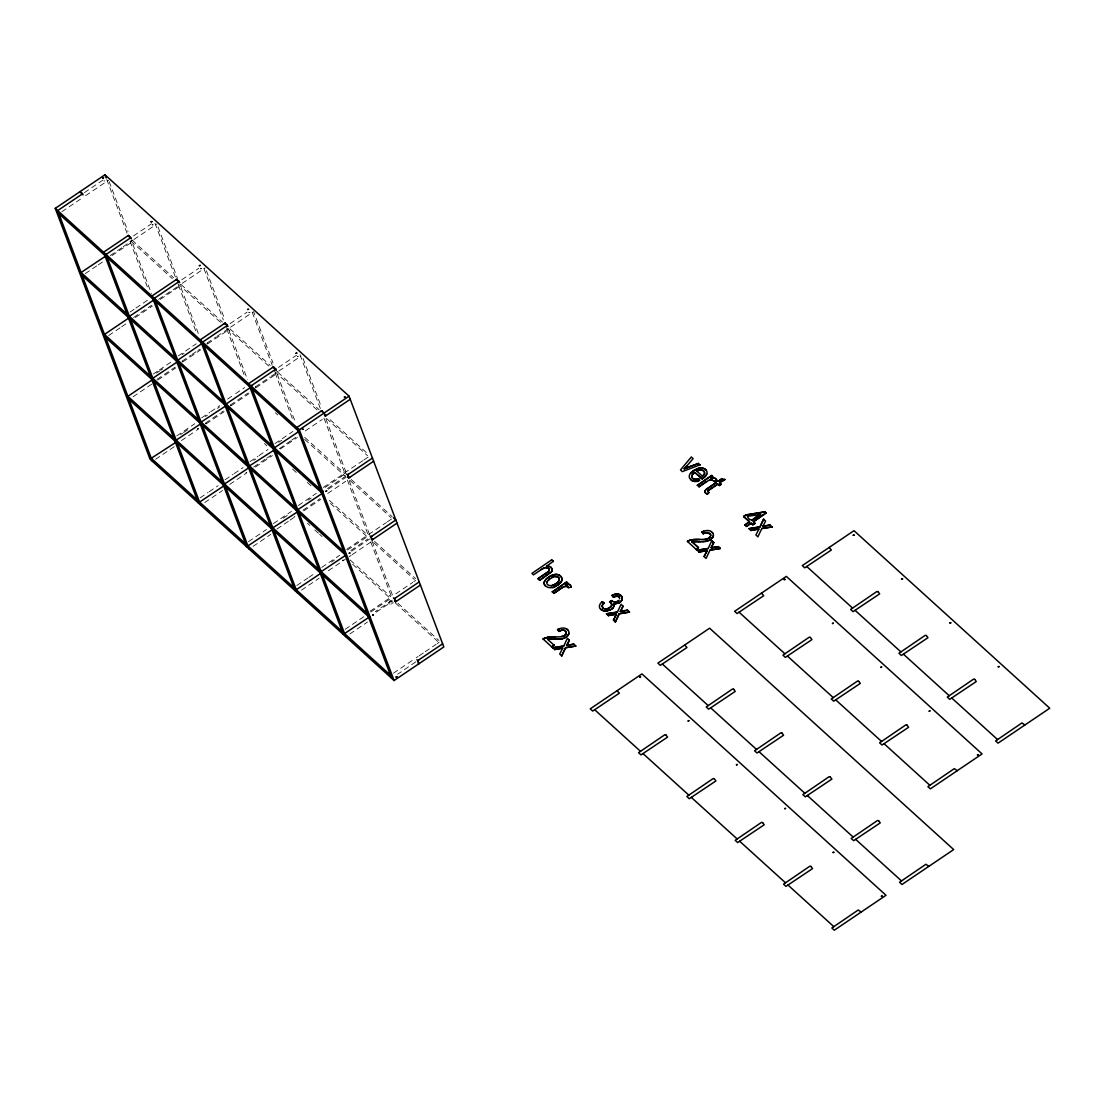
<?xml version="1.0" encoding="UTF-8"?>
<svg xmlns="http://www.w3.org/2000/svg" width="1105" height="1105" viewBox="0 0 1105 1105"><rect width="100%" height="100%" fill="white"/><g stroke="black" fill="none" stroke-linecap="round" stroke-linejoin="round"><path stroke-width="0.75" stroke-dasharray="5 3.75" d="M104.878 180.985L103.981 180.958M246.774 472.443L245.945 472.374M389.623 600.982C399.596 602.377 384.084 608.192 390.562 600.733M158.54 299.358L180.75 284.538M390.811 604.048L391.75 603.869M276.775 371.529L277.908 371.681M323.282 487.416L345.271 472.65M392.247 600.195L375.258 611.673M415.756 661.895L397.648 674.257M197.519 428.685L198.458 428.574L197.56 428.947M182.518 361.846L182.408 361.211M368.531 534.558L386.391 522.499M205.875 423.809L205.875 423.174M207.381 343.862L207.243 343.103M132.862 240.31L131.73 240.407M342.536 560.111L343.434 560.069L342.619 560.497M230.696 405.866L230.738 405.038M255.587 387.827L255.573 386.943M276.954 529.033L289.054 520.828M228.528 328.738L222.865 332.384M294.897 516.601L294.234 516.629M84.408 192.615L103.152 179.949M61.88 211.704L82.889 197.519M85.596 195.682L108.608 180.143M133.484 235.945L151.482 223.776M110.21 255.531L122.213 247.423M123.208 246.746L131.965 240.393M133.926 239.509L156.924 223.97M85.278 273.612L97.281 265.504M98.276 264.827L103.276 261.457M111.992 255.573L131.992 242.064L151.426 293.488M129.976 312.093L134.976 308.709M135.97 308.033L147.973 299.925M181.8 279.772L198.803 268.294M182.256 283.336L205.254 267.811M133.608 317.439L151.606 305.284M160.322 299.4L180.322 285.891L199.204 335.851M108.677 335.533L120.68 327.425M121.674 326.749L126.674 323.364M135.39 317.48L152.393 306.002M178.292 355.921L196.303 343.766M153.36 374.001L158.374 370.631M159.369 369.954L171.372 361.846M182.09 354.608L184.093 353.255M156.509 373.117L159.617 371.031M160.653 370.327L162.725 368.932M230.13 323.599L247.133 312.121M206.856 343.185L215.862 337.108M216.856 336.431L221.856 333.061M230.572 327.177L253.584 311.638L273.018 363.062M181.924 361.28L190.93 355.188M191.925 354.525L196.925 351.141M197.933 350.465L199.936 349.111M207.643 343.904L228.652 329.718L247.534 379.678M156.993 379.36L175.004 367.205M182.712 361.984L200.723 349.829M133.07 396.764L152.076 383.932M157.78 380.065L175.792 367.91M227.63 399.071L234.619 394.347M235.627 393.67L244.633 387.593M201.69 417.828L209.688 412.427M210.696 411.751L219.702 405.673M176.759 435.923L194.77 423.754M205.475 416.516L207.478 415.162M217.478 408.408L219.481 407.068M278.46 367.426L296.458 355.271M180.543 434.596L182.546 433.257M183.554 432.58L189.549 428.519M255.186 387.026L270.186 376.888M271.195 376.211L276.858 372.565L276.319 371.598M278.902 371.004L300.905 356.142M230.254 405.107L248.252 392.952M255.973 387.731L276.982 373.545L294.745 420.577M205.323 423.187L220.323 413.049M221.332 412.386L223.321 411.032M231.042 405.811L249.039 393.656M181.4 440.591L195.392 431.143M196.4 430.467L198.389 429.113M206.11 423.906L224.108 411.737M155.57 459.279L174.217 446.682M274.952 443.575L292.949 431.42M250.02 461.669L258.018 456.255M259.026 455.591L268.018 449.5M278.736 442.262L281.734 440.246M225.089 479.75L233.086 474.349M234.094 473.672L243.086 467.595M253.805 460.357L255.808 459.003M200.157 497.83L208.154 492.429M209.163 491.753L218.155 485.675M290.587 440.826L279.095 448.892M291.582 440.149L296.582 436.779M305.298 430.895L322.301 419.403M253.653 467.014L265.656 458.907M266.65 458.244L271.65 454.859M280.366 448.975L297.369 437.483M229.716 484.432L246.719 472.94M255.435 467.056L272.438 455.578M204.784 502.513L222.547 490.523M362.993 460.578L345.506 472.208L345.312 473.354M364.001 459.915L369.995 455.854M298.35 505.496L316.348 493.341M325.063 487.443L345.064 473.935L323.972 418.104M273.418 523.577L291.416 511.422M308.129 500.123L311.14 498.106M248.487 541.657L266.485 529.502M283.198 518.217L288.198 514.833M327.467 488.521L345.464 476.365L344.277 473.23M328.254 489.239L346.252 477.07M302.977 510.179L319.98 498.687M327.702 493.479L345.699 481.324M290.049 520.151L295.049 516.767M303.764 510.883L320.768 499.405M253.114 546.34L270.863 534.35M346.666 549.323L367.675 535.138M387.399 521.822L392.399 518.438M321.735 567.404L339.746 555.249M347.453 550.041L367.468 536.533M296.803 585.498L307.812 578.067M308.806 577.39L314.815 573.329M331.528 562.044L334.525 560.014M350.851 550.428L367.855 538.95M351.639 551.146L369.65 538.991M328.378 570.733L345.382 559.254M349.097 556.74L351.086 555.387M352.094 554.71L372.095 541.201L414.375 579.559M301.444 590.167L319.193 578.177M370.065 611.245L391.073 597.059M395.783 593.868L412.787 582.39M413.781 581.713L415.784 580.36M345.133 629.325L365.133 615.817M370.852 611.949L390.852 598.44M376.308 612.142L391.308 602.018M349.774 633.994L367.523 622.005M393.463 673.152L414.472 658.967M416.184 657.807L418.187 656.453M419.182 655.776L424.182 652.406M425.176 651.729L436.185 644.298M437.179 643.621L439.182 642.267M132.034 240.034L173.637 277.756M180.971 284.413L222.575 322.149M229.909 328.807L270.283 365.424M277.631 372.081L319.221 409.803M330.16 419.72L368.821 454.79M130.777 240.945L172.366 278.681M177.877 283.667L221.304 323.061M226.207 327.494L269.026 366.335M274.523 371.335L317.964 410.715M326.514 418.477L367.592 455.73M304.69 437.318L345.064 473.935M351.141 479.446L392.22 516.698M275.297 412.718L277.742 414.928M304.649 439.348L345.022 475.965M349.912 480.385L390.99 517.637M329.318 500.344L367.233 534.737M374.54 541.353L415.604 578.619M264.427 443.561L266.871 445.785M292.563 469.086L296.237 472.415M307.245 482.402L312.149 486.835M330.492 503.479L367.205 536.768M350.257 560.042L390.631 596.659M397.924 603.275L439.003 640.527M307.397 523.231L309.842 525.441M314.745 529.889L318.406 533.218M319.635 534.323L322.08 536.547M352.675 564.282L390.59 598.675M395.493 603.123L437.773 641.466M303.019 358.407L321.348 406.902M325.865 418.85L345.851 471.752M349.249 480.758L369.802 535.138M372.095 541.201L392.634 595.581M300.021 354.719L320.561 409.085M347.357 480.012L368.462 535.856M370.755 541.92L391.861 597.764M252.244 312.356L272.231 365.258M275.09 372.799L293.405 421.295M206.373 270.739L224.688 319.235M203.914 268.529L223.348 319.953M226.76 328.972L245.089 377.454M158.043 226.912L177.477 278.35M155.031 223.224L175.585 277.59M178.43 285.131L196.207 332.163M109.16 181.607L128.042 231.58M106.715 179.397L127.255 233.763M130.1 241.304L147.877 288.336M152.241 224.937L153.194 224.757L152.255 224.895M200.571 268.764L201.511 268.543L200.571 268.764M248.901 312.605L249.854 312.411L248.901 312.605M297.231 356.432L298.17 356.238L297.231 356.432"/><path stroke-width="1.5" d="M602.073 606.065L602.722 607.833M708.125 491.725C707.656 490.371 708.844 493.7 707.987 490.8A6.962 4.738 -20.7 0 1 709.438 489.888L717.836 484.156L719.424 485.606L721.275 484.142L719.369 485.44L717.767 483.99L709.341 489.681M614.256 605.374L613.772 603.482L614.601 603.8M704.99 492.347L704.797 491.103L705.653 493.203M549.309 570.097L549.13 569.199M710.695 535.262L710.626 536.215M614.242 605.54L614.2 604.849M81.701 194.383L81.991 193.278M129.009 235.931L127.572 235.987M130.031 238.21L130.445 237.119M177.339 279.758L175.902 279.827M178.347 282.037L178.761 280.946M225.655 323.585L224.232 323.654M226.677 325.865L227.091 324.773M273.985 367.426L272.59 367.385M275.007 369.705L275.297 368.6M322.315 411.253L320.92 411.212M611.894 605.112L610.637 602.405L611.618 603.523M614.187 605.374L614.131 606.093M602.142 606.093L603.275 608.33M622.253 599.159L622.156 597.404M325.091 415.356L326.237 415.508M395.231 598.109L394.651 599.421M614.159 605.554L614.007 606.452M551.851 571.216L552.072 569.268M552.099 570.539L551.796 568.467M622.212 599.311L622.005 596.949M568.868 633.372L567.998 635.486M713.264 535.842L713.084 536.781M552.044 570.373L551.782 571.354M611.783 605.112L611.3 606.465M566.23 633.745L566.036 631.742L564.227 630.209M568.785 634.049L568.937 633.538A7.1 4.834 -20.7 0 0 568.453 630.872M713.195 536.105L712.974 537.016M704.907 491.103L705.197 490.275M348.448 474.28L347.854 475.592M348.489 477.263L349.622 477.415M371.832 536.201L371.252 537.513M371.888 539.185L373.02 539.337M395.286 601.092L396.419 601.244M418.629 660.03L418.049 661.343M602.253 605.291L603.15 603.896M622.06 599.463L621.839 600.264M345.768 636.701L251.001 385.907L275.863 369.125L273.418 366.901L248.556 383.697L343.324 634.477M639.712 677.034L640.499 676.73M640.624 677.075L639.892 677.379M688.028 720.861L688.829 720.557M688.94 720.902L688.208 721.206M784.094 579.503L784.895 579.2M785.02 579.517L784.274 579.849M736.358 764.688L737.145 764.384M737.27 764.729L736.565 765.047M832.424 623.331L833.225 623.027M833.336 623.372L832.604 623.676M784.688 808.529L785.475 808.211M785.572 808.611L784.895 808.874M880.754 667.171L881.541 666.854M881.68 667.171L880.906 667.503M833.018 852.356L833.805 852.052M833.888 852.438L833.142 852.673M929.084 710.998L929.871 710.695M929.996 711.04L929.264 711.344M881.334 896.183L882.135 895.879M882.218 896.266L881.486 896.514M977.4 754.826L978.201 754.522M978.284 754.908L977.58 755.171M568.633 634.132L567.183 636.37M621.935 599.78L620.734 601.714M707.973 490.841L708.056 490.703A6.962 4.738 -20.7 0 1 709.369 489.708M563.757 646.038L552.776 647.751L563.757 646.038L567.404 638.262L569.379 640.168L567.376 644.215M565.594 647.627L561.685 655.942L565.594 647.627L575.843 646.038L565.663 647.792M567.307 644.326L569.379 640.168M617.446 612.087L606.465 613.8L617.446 612.087L621.079 604.311L623.068 606.217L621.134 610.14M619.283 613.662L615.375 621.991L619.283 613.662L629.532 612.073L619.352 613.827M620.734 610.803L623.068 606.217M708.139 548.508L697.172 550.235L708.139 548.508L711.786 540.732L713.775 542.638L711.316 547.431M711.841 546.561L713.706 542.472M704.092 556.506L706.551 551.782L704.092 556.506L706.081 558.426L709.99 550.097L720.239 548.508L709.99 550.097M759.895 526.781L748.983 528.673L759.95 526.961L763.596 519.17L765.585 521.09L763.251 525.676M759.95 526.961L763.596 519.17M758.942 529.033L750.917 530.414L758.942 529.033L755.917 534.944L757.892 536.864L761.801 528.535L772.05 526.947L761.801 528.535M562.735 648.11L554.71 649.505L562.735 648.11L559.71 654.036L561.685 655.942M616.493 614.325L613.455 620.25L616.424 614.159L608.399 615.54L616.424 614.159M706.606 551.948L707.131 550.594L699.106 551.975L707.131 550.594M566.036 633.883L565.401 635.043M602.377 605.305L602.847 604.269M549.005 570.705L548.398 571.699M710.363 536.505L708.844 538.273M567.045 644.491L566.865 644.795A13.661 9.296 -20.7 0 0 566.547 645.375L568.674 645.196M712.794 537.085L712.394 537.955M551.713 571.174L551.312 572.017M711.565 546.754L711.261 547.265A13.661 9.296 -20.7 0 0 710.943 547.845L718.305 546.754L720.239 548.508M613.676 606.838L612.916 608.068M710.28 536.657L707.849 538.757M621.59 600.402L620.596 601.838M712.656 537.334L712.214 538.19M607.28 608.758L610.913 606.935L611.797 603.952M548.923 570.829L547.914 572.141M202.754 343.144L202.781 344.083M369.595 616.535L369.623 617.488M613.441 607.198L612.363 608.565M619.187 600.139L618.841 600.512M558.315 581.783L558.495 581.562A5.152 3.508 -20.7 0 0 559.185 580.318A5.097 3.467 -20.7 0 0 555.152 576.63M603.054 604.255L604.09 602.916L602.142 601.714L604.159 603.095L603.371 603.883M686.108 466.807L693.084 458.672L691.316 456.973L680.5 469.901L682.255 471.614L700.004 464.846M690.611 473.41L691.371 472.346M545.566 579.932L546.34 578.854M686.44 466.172L685.404 467.595M558.122 581.99L558.246 581.603A5.29 3.605 -20.7 0 0 559.13 580.139A5.097 3.467 -20.7 0 0 555.083 576.465A4.917 3.343 -20.7 0 0 553.688 576.741L551.934 577.666M567.749 635.541L565.981 637.281M712.145 538.011L710.377 539.751M685.625 467.111L685.114 467.898M610.996 606.617L607.985 608.551M154.175 299.745L129.423 316.334L175.294 357.951M320.92 573.246L296.25 589.739L342.136 631.342M705.391 476.103L704.23 477.471M685.197 467.581L684.216 468.852L686.316 467.816M545.829 579.628L547.016 578.246M684.907 467.885L684.216 468.852M558.066 581.824L556.934 583.067M548.135 580.429L549.655 579.103A13.978 9.517 -20.7 0 1 550.967 578.219L552.486 577.197M711.952 538.245L710.225 539.848M559.904 583.357L560.456 582.777A7.735 5.263 -20.7 0 0 561.727 580.691M691.136 472.816L692.365 471.462M704.88 476.877L705.653 475.813A7.652 5.207 -20.7 0 0 706.717 474.004M557.859 582.031L556.354 583.509A14.351 9.765 -20.7 0 1 555.345 584.158M550.843 572.266L539.599 580.332L537.942 578.716L547.666 572.114M612.681 608.068L611.949 608.91M705.612 490.068L705.957 489.543A22.487 15.304 -20.7 0 1 707.891 488.148L716.178 482.54L707.946 488.313A22.487 15.304 -20.7 0 0 706.012 489.708M548.191 571.672L537.942 578.716M559.531 583.481L557.735 585.098M565.111 635.306L566.161 632.032M691.744 472.222L693.153 470.868A15.912 10.829 -20.7 0 1 694.465 470.012L694.907 469.749M550.525 572.556L539.599 580.332M704.507 477.001L702.642 478.658M709.023 492.416L707.186 494.253L708.954 492.512M546.726 578.716L549.613 576.409M620.25 601.921L619.187 602.874M566.879 636.411L565.359 637.654M249.081 467.595L224.536 483.99L270.421 525.607M703.802 477.595L702.573 478.493M612.101 608.565L610.844 609.642M547.445 578.122L551.036 575.636M549.586 578.923L547.597 581.064A4.945 3.37 -20.7 0 0 547.044 582.114M564.904 635.265L563.674 636.204M558.149 584.807L560.387 582.597A7.735 5.263 -20.7 0 0 561.658 580.512A7.915 5.387 -20.7 0 0 560.926 576.492A8.688 5.912 -20.7 0 0 555.967 574.338M692.821 471.338L693.222 471.034A15.912 10.829 -20.7 0 1 694.534 470.178L697.559 468.727A7.832 5.332 -20.7 0 1 704.7 468.934L705.087 469.128A10.608 7.224 -20.7 0 1 705.833 469.763L706.04 469.984M619.933 602.17L618.676 603.15M556.588 583.109L556.285 583.33A14.351 9.765 -20.7 0 1 555.29 583.993L554.033 584.89M611.659 608.896L609.822 610.167M55.25 208.375L104.975 174.783L349.056 396.156L443.809 646.95L394.098 680.528L150.018 459.155L55.25 208.375L299.331 429.748L394.098 680.528M83.013 195.005L82.557 193.803L57.695 210.585L152.462 461.379M131.343 238.832L128.442 235.406L103.58 252.202L198.347 502.996M130.887 237.63L104.754 255.338L58.883 213.721M179.659 282.659L176.759 279.247L151.896 296.029L246.664 546.823M179.203 281.457L153.084 299.165L107.213 257.562M130.155 315.906L128.152 317.246L82.281 275.642M227.989 326.5L225.089 323.074L200.226 339.87L294.994 590.65M227.533 325.298L202.671 342.08L297.438 592.874M251.747 385.479L249.744 386.833L203.859 345.216M350.23 399.292L325.367 416.088L324.193 412.952L321.748 410.729L296.886 427.524L391.653 678.318M349.056 396.156L298.06 430.66L252.189 389.043M346.652 474.017L347.578 474.86L372.44 458.078M323.461 491.228L321.458 492.568L275.587 450.964M347.592 476.932L348.766 477.995L373.628 461.213M370.037 535.925L370.976 536.781L395.839 519.985L393.394 517.775M371.225 539.06L372.164 539.917L397.026 523.121M393.435 597.846L394.375 598.689L419.237 581.907M394.623 600.982L395.562 601.824L420.425 585.042M551.657 559.862L553.315 561.478L551.657 559.862L531.947 573.385L533.535 574.835L543.259 568.219M550.773 567.321A6.796 4.627 -20.7 0 0 546.616 566.216L553.246 561.312M416.834 659.754L417.773 660.61L442.635 643.814M711.717 475.468L697.407 485.344L711.717 475.468L713.139 476.863L710.805 478.23M706.413 481.573L698.995 486.794L706.468 481.739A11.92 8.108 -20.7 0 1 709.562 480.067L710.902 479.736M716.233 482.719L714.976 481.462L716.896 480.164L718.153 481.421L721.634 478.866L718.153 481.421M715.045 481.628L716.896 480.164M566.658 582.004L552.348 591.893L566.658 582.004L568.081 583.412L565.815 584.932L568.081 583.412M552.279 591.714L553.937 593.33L561.409 588.288A11.92 8.108 -20.7 0 1 564.503 586.603M719.687 482.692C733.969 475.482 714.562 482.056 721.344 484.308M743.624 516.408L749.439 521.684L744.825 525.013L749.494 521.85L743.679 516.574L745.903 514.875L764.853 511.781L766.124 512.927L753.375 521.767L766.124 512.927M743.679 516.574L745.958 515.041L764.909 511.947L766.193 513.107M698.457 547.597L696.122 549.392L698.457 547.597L691.992 541.726A11.257 7.666 -20.7 0 1 694.52 541.519L698.471 541.726M551.726 646.908L554.061 645.127L551.726 646.908L543.066 638.939A5.622 3.826 -20.7 0 1 544.958 637.944L548.453 637.295M751.773 520.317C772.091 502.734 751.428 528.798 747.491 516.325L760.599 514.364M751.027 523.135L746.428 526.45L751.096 523.3L752.85 524.889L755.129 523.356L752.781 524.723L751.096 523.3M541.395 569.531L544.613 567.887M702.352 478.645L694.686 472.346A6.865 4.669 -20.7 0 0 691.923 475.592M704.728 532.872L703.305 533.618M559.254 628.69C555.912 629.574 559.061 632.35 561.091 630.333M564.558 635.513L563.453 636.287M710.156 539.682L709.272 540.386M710.004 539.779L709.106 540.456M703.609 533.632L705.708 532.748M177.366 361.86L152.808 378.255L198.693 419.859M200.765 423.768L176.206 440.163L222.091 481.78M298.82 431.502L274.399 447.829L320.27 489.432M224.149 485.675L199.604 502.071L245.49 543.688M322.342 493.341L297.798 509.737L343.669 551.354M345.603 555.332L321.182 571.658L367.067 613.261M554.945 584.2L553.412 585.167M710.708 531.298A7.127 4.848 -20.7 0 0 703.678 531.256L701.896 532.251L703.65 531.16M609.532 601.797L611.88 600.498L609.725 602.018M708.595 538.204L707.338 538.757M550.152 576.299L551.975 575.222M618.952 602.805L614.725 603.662M695.404 469.68L697.131 468.879M613.358 596.962L613.827 596.728M610.443 609.656L609.49 610.305M614.601 594.518L612.225 595.222M564.973 637.654L564.199 638.207M613.648 597.004L617.143 596.244M543.494 568.315L544.309 567.984M553.66 584.863L552.224 585.581A4.793 3.26 -20.7 0 1 551.105 585.774M612.626 595.236L613.634 594.822M559.323 628.856L557.431 629.601M618.441 603.054L615.858 603.689M708.871 540.359L707.435 540.884M564.475 637.889L562.652 638.524M551.575 575.581L553.343 574.766A7.072 4.821 -20.7 0 1 555.939 574.407A8.688 5.912 -20.7 0 1 560.953 576.686A7.915 5.387 -20.7 0 1 561.754 580.691M699.727 480.33C698.319 476.835 700.46 482.484 695.984 481.324M684.396 468.782L698.374 463.478L687.49 467.374M614.118 596.811L615.416 596.369M105.514 256.18L81.093 272.507L126.978 314.11M272.341 529.585L247.934 545.911L293.806 587.515M699.41 480.468L697.504 481.089M552.859 577.238L553.757 576.921M709.507 479.915L712.214 479.708M609.421 610.14L606.907 610.803M686.606 467.898L687.31 467.636M563.398 636.121L560.235 636.798A47.363 32.238 -20.7 0 1 555.428 636.936L553.702 636.936M553.039 585.125L552.155 585.415A4.793 3.26 -20.7 0 1 551.036 585.609A5.083 3.467 -20.7 0 1 546.975 581.948M713.526 481.31C719.797 480.896 711.606 480.523 713.305 480.758M567.404 586.354L568.481 587.832L571.285 586.962M689.561 540.345L691.633 539.958M609.076 610.278L607.64 610.678M563.177 636.204L561.147 636.687M552.5 575.222L553.398 574.932A7.072 4.821 -20.7 0 1 556.008 574.572M708.056 540.884L707.241 540.939M613.897 594.545L614.919 594.449M707.407 538.922L706.606 538.964M690.266 540.304L689.354 540.428A5.622 3.826 -20.7 0 0 687.448 541.409L687.517 541.588A5.622 3.826 -20.7 0 1 689.41 540.594M563.288 638.524L561.133 638.814M567.887 586.852L564.434 586.451A11.92 8.108 -20.7 0 0 561.354 588.122L553.937 593.33M707.172 538.991L705.252 539.199M607.819 608.8L606.562 608.883M690.432 540.069L692.6 539.793M707.297 541.105L706.413 541.132M707.103 541.16L705.764 541.257M705.653 532.569L707.283 532.569M561.257 630.099L562.68 630.099M562.5 638.745L558.149 639.063M614.863 594.269L615.872 594.269M706.413 539.185L704.631 539.268A47.363 32.238 -20.7 0 1 699.824 539.406L697.711 539.406M547.486 637.447L545.014 638.124A5.622 3.826 -20.7 0 0 543.121 639.104L543.066 638.939M705.874 532.527L710.211 533.977M697.255 481.324L695.1 481.338M706.261 541.34L703.498 541.491M615.181 594.2L616.176 594.241M615.554 596.161L617.64 596.327M691.813 539.751L692.849 539.765M765.074 525.897L770.061 525.027L772.05 526.947M713.264 547.445L718.25 546.588L720.17 548.342M565.429 586.147L567.376 586.493M622.557 611.024L627.543 610.153L629.532 612.073M622.488 611.217L620.25 611.424L621.963 611.3M622.626 611.189L627.543 610.153M568.605 645.016L566.561 645.375M568.868 644.975L573.854 644.118L575.843 646.038M568.937 645.14L573.854 644.118M770.061 525.027L763.389 526.187M763.762 526.298L764.48 526.173M711.8 547.887L712.67 547.735M607.101 608.979L605.595 608.924M547.652 637.226L548.702 637.254M607.349 610.913L606.162 610.872M705.598 541.464L701.454 541.561M545.152 567.597L546.119 567.708M560.967 639.022L557.804 639.063M321.61 410.742L322.19 411.93M693.028 539.558L695.059 539.585M548.633 637.088L549.765 637.157M545.304 567.569L547.003 567.818M562.224 630.112L558.729 631.466M548.895 637.06L550.967 637.102M693.553 539.502L696.343 539.558M616.107 594.062L617.087 594.2M606.604 611.01L605.402 610.899M606.383 609.076L604.918 608.855M710.957 479.556L711.993 479.791M550 636.977L551.285 637.102M703.263 541.671L701.067 541.561M616.41 594.048L617.377 594.214M695.294 539.406L697.407 539.558M695.749 481.504L694.81 481.324M562.39 629.933L563.315 630.14M557.5 639.243L550.138 639.035A11.257 7.666 -20.7 0 0 547.597 639.243L547.652 639.422A11.257 7.666 -20.7 0 1 550.193 639.215L557.127 639.256M551.229 636.922L553.011 637.088M615.734 603.869L614.159 603.565M551.561 636.922L553.384 637.102M605.844 611.065L603.33 610.609M700.722 541.74L698.885 541.561M700.308 541.74L695.957 541.505M699.879 539.599L696.633 539.392M555.484 637.115L553.315 636.922M695.736 541.685L694.589 541.671A11.257 7.666 -20.7 0 0 692.048 541.878L691.992 541.726M273.418 366.901L273.874 368.103M605.098 611.051L602.405 610.278M694.879 481.49L693.968 481.228M605.43 609.076L604.711 608.814M707.435 532.417L709.686 533.453M617.598 594.062L619.007 594.49M694.589 481.476L693.443 481.103M721.634 478.866L724.742 479.487M546.644 567.597L547.652 568.011M617.253 596.092L618.109 596.479M249.191 466.752L248.501 466.393M618.165 594.131L619.504 594.67M613.841 603.648L614.242 604.836M152.918 380.244L152.739 379.54L127.876 396.336L173.761 437.939M274.51 449.832L249.468 465.909L295.339 507.527M547.072 567.68L548.011 568.177M617.736 596.203L618.662 596.769M603.068 610.678L602.115 610.14M564.033 630.14L565.29 630.983M619.201 594.407L621.272 595.885L619.67 594.601M692.987 481.103L692.186 480.606M321.016 572.57L320.215 572.128M618.04 596.313L619.159 597.17M692.738 481.007L691.716 480.33M609.656 601.852L610.471 602.294M603.786 608.648L603.054 608.04M547.942 567.998L548.715 568.702M566.216 628.69L567.045 629.367A12.597 8.578 -20.7 0 1 567.749 629.974L568.315 630.637M692.006 480.647L689.796 478.424A7.652 5.207 -20.7 0 1 690.515 473.216M601.894 610.153L601.3 609.642A10.884 7.417 -20.7 0 1 600.595 609.035M706.565 493.907L705.225 492.65M710.874 531.325L711.44 531.837A12.597 8.578 -20.7 0 1 712.145 532.458L712.352 532.665M566.478 628.842L566.976 629.201A12.597 8.578 -20.7 0 1 567.68 629.809L568.15 630.416M601.631 609.988L601.369 609.808A10.884 7.417 -20.7 0 1 600.664 609.2M691.55 480.357L690.584 479.418M618.731 596.686L619.781 598.509M550.691 567.155L552.003 568.992M829.137 547.472L831.361 550.014L804.73 567.818L802.285 565.608L853.999 530.676L1049.75 708.222L998.036 743.14L995.591 740.93L1022.001 722.905L1024.888 725.004M698.305 463.313L700.073 465.012M714.976 481.462L716.178 482.54M806.719 566.478L852.604 608.095M855.049 610.305L900.934 651.922M903.379 654.132L949.25 695.749M951.709 697.973L997.58 739.577M753.306 521.588L755.129 523.356M696.799 471.048L702.449 476.269A5.898 4.006 -20.7 0 0 704.507 473.935A5.345 3.647 -20.7 0 0 702.518 470.385A5.345 3.647 -20.7 0 0 696.854 471.186L696.799 471.048A5.345 3.647 -20.7 0 1 702.462 470.205A5.345 3.647 -20.7 0 1 704.355 473.755A5.898 4.006 -20.7 0 1 702.338 476.062M694.686 472.346L701.993 479.087M744.77 524.834L746.428 526.45M748.983 528.673L750.972 530.593M697.338 485.178L698.995 486.794M713.775 542.638L711.786 540.732M761.456 593.178L763.721 595.692L737.063 613.537L734.604 611.314L786.318 576.382L982.069 753.928L930.369 788.86L927.91 786.636L954.319 768.624L957.206 770.724M692.048 541.906L698.526 547.762M687.448 541.409L696.122 549.392M697.172 550.235L699.161 552.141M739.052 612.184L784.923 653.801M787.368 656.025L833.253 697.628M835.698 699.852L881.583 741.455M884.028 743.679L929.899 785.296M684.741 644.989L686.937 647.571L660.334 665.348L657.889 663.124L709.603 628.206L953.684 849.579L901.97 884.497L899.525 882.273L925.935 864.262L928.822 866.361M662.323 664.008L708.208 705.612M710.653 707.835L756.538 749.452M758.983 751.662L804.868 793.28M807.313 795.49L853.184 837.107M855.629 839.33L901.514 880.934M606.465 613.8L608.454 615.72M613.399 620.085L615.375 621.991M82.557 193.803L80.113 191.579L80.568 192.781M324.442 415.231L325.367 416.088M617.06 690.708L619.366 693.18L592.667 711.054L590.222 708.844L641.922 673.912L886.003 895.285L834.289 930.217L831.844 927.993L858.254 909.981L861.14 912.081M547.597 639.256L554.13 645.292M552.776 647.751L554.765 649.671M155.529 301.389L201.414 342.992M594.656 709.714L640.527 751.331M642.972 753.541L688.857 795.158M691.302 797.382L737.187 838.985M739.632 841.209L785.517 882.812M787.962 885.036L833.833 926.653M177.739 360.161L223.624 401.778M226.069 404.002L271.954 445.605M130.597 319.469L176.482 361.086L202.574 343.075M178.927 363.296L224.812 404.913L250.075 387.786L250.89 387.33L251.36 388.352M227.257 407.137L273.128 448.74M150.363 376.032L104.492 334.414L129.354 317.632L129.782 318.779M247.023 463.686L201.138 422.082L225.959 405.77M105.666 337.55L151.551 379.167M153.996 381.391L199.881 422.994M202.326 425.218L248.197 466.821M250.655 469.045L296.527 510.662M298.972 512.872L344.857 554.489M318.737 569.434L272.866 527.817L297.811 511.684M368.711 616.107L369.139 617.17L344.58 633.566L390.466 675.183M129.064 399.471L174.949 441.075M177.394 443.298L223.279 484.915M225.724 487.125L271.595 528.743M274.04 530.952L319.925 572.57M322.37 574.793L368.255 616.397M418.022 662.89L418.961 663.746L417.773 660.61M197.16 499.861L151.275 458.244L176.22 442.111M709.783 533.411L710.75 535.276M712.076 532.279L712.711 533.121M551.146 567.583L551.782 568.495M621.203 595.706L622.184 597.418M621.328 595.844L622.074 597.114M545.179 585.609L544.986 585.374A7.749 5.276 -20.7 0 1 544.392 581.562A7.348 5 -20.7 0 1 545.276 580.07M545.235 585.774L545.041 585.54A7.749 5.276 -20.7 0 1 544.461 581.741M712.476 532.721L712.863 533.342A7.1 4.834 -20.7 0 1 713.36 536.022M565.76 631.328L566.23 632.198M568.025 586.893L568.343 587.473M548.992 569.034L549.185 569.379M701.827 532.085L703.125 533.936M611.88 595.388L613.178 597.253M710.253 533.936L710.667 534.82M549.005 568.978L549.309 569.849M347.578 474.86L348.766 477.995M370.976 536.781L372.164 539.917M394.375 598.689L395.562 601.824M275.863 369.125L276.319 370.327M225.089 323.074L225.544 324.276M176.759 279.247L177.214 280.449M154.355 298.253L249.108 549.047M201.497 424.527L201 423.74M128.442 235.406L128.884 236.608M104.975 174.783L106.163 177.919M106.025 254.426L200.792 505.206M620.237 611.424A13.661 9.296 -20.7 0 1 620.554 610.83M600.595 609.242A7.79 5.304 -20.7 0 1 602.059 601.797M612.184 600.927A6.188 4.213 -20.7 0 0 614.808 602.059A3.329 2.265 -20.7 0 0 617.281 601.59L617.695 601.369A5.207 3.536 -20.7 0 0 618.275 600.982L618.22 600.816A5.207 3.536 -20.7 0 1 617.64 601.189L617.212 601.41A3.329 2.265 -20.7 0 1 614.739 601.894M762.823 526.463A13.661 9.296 -20.7 0 1 763.141 525.883L763.072 525.704A13.661 9.296 -20.7 0 0 762.754 526.284M716.372 480.592A6.478 4.406 -20.7 0 0 715.488 478.562A3.439 2.348 -20.7 0 0 714.037 477.982M710.888 478.451A8.923 6.064 -20.7 0 1 713.816 477.899M715.418 478.396A6.478 4.406 -20.7 0 1 716.316 480.426M698.622 478.907A5.58 3.798 -20.7 0 1 691.799 475.785M691.992 475.758A6.865 4.669 -20.7 0 1 694.81 472.567M705.708 475.979A7.652 5.207 -20.7 0 0 706.772 474.169A7.763 5.276 -20.7 0 0 706.109 470.164L705.902 469.929A10.608 7.224 -20.7 0 0 705.156 469.293L704.534 468.769A7.832 5.332 -20.7 0 0 697.49 468.561M698.553 478.727A5.58 3.798 -20.7 0 1 691.73 475.62M571.313 587.128A6.478 4.406 -20.7 0 0 570.429 585.111A3.439 2.348 -20.7 0 0 568.978 584.517M565.829 584.987A8.923 6.064 -20.7 0 1 568.744 584.448M565.76 584.821A8.923 6.064 -20.7 0 1 568.688 584.269M568.923 584.352A3.439 2.348 -20.7 0 1 570.332 584.959M557.652 585.028A12.155 8.274 -20.7 0 1 552.638 587.68M545.304 585.54A8.232 5.608 -20.7 0 0 552.555 587.529A12.155 8.274 -20.7 0 0 557.597 584.863M544.503 581.741A7.348 5 -20.7 0 1 545.331 580.236M546.547 566.05A6.796 4.627 -20.7 0 1 550.704 567.141M559.296 628.786A7.127 4.848 -20.7 0 1 566.312 628.828M302.48 429.417L303.322 429.099L302.508 429.334M325.878 491.338L326.679 490.91L325.878 491.338M349.277 553.246L350.105 552.887L349.277 553.204M372.675 615.167L373.476 614.739L372.675 615.126M396.073 677.075L396.888 676.688L396.073 677.075M665.984 734.936L664.906 734.687L638.538 752.671L640.997 754.895L667.586 737.118L665.97 735.046M714.3 778.763L715.902 780.945L689.313 798.722L686.868 796.498L713.181 778.542L714.3 778.763M733.651 689.216L735.212 691.426L708.664 709.175L706.219 706.965L732.532 688.995L733.651 689.258M762.63 822.59L764.232 824.772L737.643 842.549L735.198 840.325L761.511 822.369L762.63 822.59M781.981 733.057L783.583 735.226L756.994 753.002L754.549 750.792L780.862 732.836L781.981 733.016M810.366 637.405L811.926 639.615L785.379 657.365L782.934 655.141L809.247 637.184L810.366 637.447M810.96 866.431L812.562 868.599L785.973 886.376L783.528 884.166L809.841 866.196L810.96 866.431M830.311 776.884L829.137 776.691L802.879 794.619L805.324 796.843L831.913 779.066L830.297 777.008M858.696 681.233L857.618 680.984L831.264 698.968L833.709 701.192L860.298 683.415L858.682 681.357M878.047 591.7L879.649 593.868L853.06 611.645L850.615 609.435L876.928 591.479L878.047 591.7M878.627 820.711L880.243 822.894L853.64 840.67L851.195 838.446L877.508 820.49L878.627 820.711M907.025 725.073L908.586 727.283L882.039 745.019L879.594 742.809L905.907 724.839L907.025 725.073M926.377 635.527L927.938 637.737L901.39 655.486L898.945 653.262L925.258 635.306L926.377 635.568M974.707 679.354L976.268 681.564L949.72 699.313L947.261 697.089L973.574 679.133L974.693 679.313M853.212 535.317L854.4 535.069L853.226 535.221M901.542 579.144L902.73 578.896L901.542 579.075M949.858 622.971L951.06 622.737L949.872 622.944M998.188 666.798L999.376 666.536L998.202 666.743M102.737 177.974L103.677 177.753L102.737 177.933M151.067 221.801L152.007 221.58L151.067 221.801M199.383 265.628L200.337 265.449L199.383 265.628M247.713 309.469L248.666 309.276L247.741 309.386M296.043 353.296L296.996 353.103L296.043 353.255M344.373 397.123L345.312 396.944L344.387 397.054"/></g></svg>
